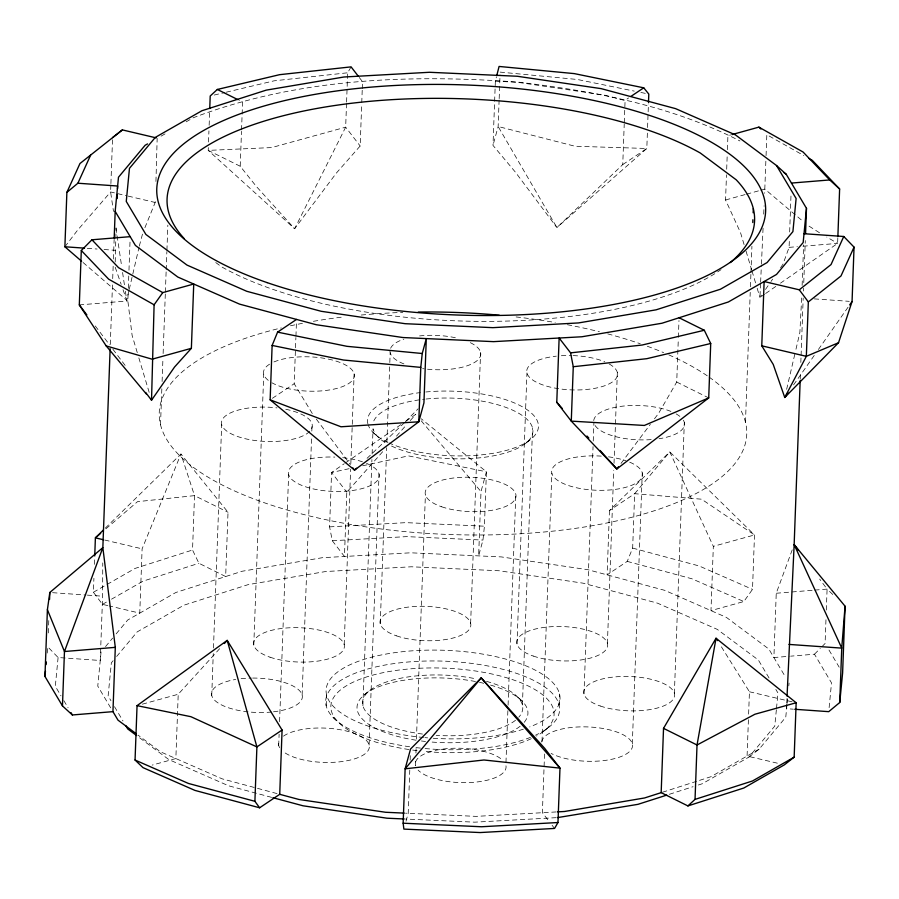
<?xml version="1.0" encoding="UTF-8"?>
<svg xmlns="http://www.w3.org/2000/svg" width="899" height="899" viewBox="0 0 899 899"><rect width="100%" height="100%" fill="white"/><g stroke="black" fill="none" stroke-linecap="round" stroke-linejoin="round"><path stroke-width="0.67" stroke-dasharray="4.5 3.37" d="M47.22 653.045L47.816 646.887L58.098 657.517L100.25 660.484L102.61 596.194L102.767 562.898M115.207 261.991L116.095 227.941M48.332 632.941L48.894 617.591M107.79 605.6L102.464 604.353L93.406 592.239L93.912 578.293M94.429 564.347L94.676 557.369M110.858 185.003L110.599 191.97L113.488 211.411M110.903 183.61L112.589 137.581M110.296 344.474L112.499 284.23M112.701 278.623L113.218 264.621M113.42 259.013L114.139 239.392M137.266 352.61L132.119 335.406L127.849 300.94L128.096 293.962M128.31 288.365L128.771 275.791M128.973 270.194L130.052 240.853M105.34 528.095L180.946 454.017L194.521 495.63L192.532 550.019L198.926 563.268L225.66 576.54L228.02 512.25L180.946 454.017L142.109 548.84L139.761 613.129L109.127 605.915M144.908 227.694L155.167 202.477L155.325 198.286M155.943 181.508L157.168 138.401M160.516 424.766L161.899 387.076M162.101 381.491L162.921 359.151M163.124 353.565L165.326 293.524M165.382 292.13L166.146 271.183M166.203 269.79L166.866 251.63M166.922 250.237L167.843 225.11M219.671 648.673L178.216 694.264L175.856 758.554L152.201 765.094M208.321 147.605L208.22 150.391L294.625 228.717L336.473 172.945L360.162 145.998L361.701 104.07M208.523 142.031L208.939 130.872M209.141 125.287L209.703 109.948M211.737 695.489L213.265 653.584M213.479 647.999L221.671 424.497M346.531 103.464L345.666 127.175L294.625 228.717L256.372 186.475L240.213 166.259L241.494 131.321M241.55 129.917L242.573 101.969L238.965 100.182M253.788 645.077L263.722 374.186M278.701 745.428L279.117 734.258M279.578 721.683L288.635 474.436M312.301 413.529L294.198 383.716L295.883 337.597M295.94 336.204L296.445 322.224M302.131 695.096L311.616 436.678M311.818 431.093L312.077 424.103M382.671 451.714L346.8 492.18L344.452 556.47L332.293 540.737L329.585 526.87L331.574 472.469L344.261 463.715M346.587 102.07L347.655 72.785L351.082 66.874M326.202 705.872L326.595 694.994M361.758 102.666L362.218 90.091M362.263 88.698L362.522 81.708L359.252 77.471M344.193 644.684L350.632 469.233M350.835 463.626L352.228 425.733M352.273 424.328L354.127 373.793M362.893 705.704L371.916 459.558M372.119 453.961L373.04 428.789A80.168 30.296 2.1 0 0 387.503 443.949M369.107 745.035L379.041 474.043M380.243 623.715L386.694 447.713M386.896 442.128L389.773 363.904M389.818 362.511L390.177 352.734M409.787 769.971L408.202 813.292L406.033 821.203M410.146 760.194L410.349 754.598M415.619 761.442L415.473 765.633A45.433 17.16 2.1 0 1 449.376 748.451A45.433 17.16 2.1 0 1 502.339 759.936M415.934 753.07L416.192 746.08M416.439 739.102L425.407 494.652M470.638 623.322L480.583 352.329M647.37 133.131L646.808 148.481L556.908 227.571L515.397 172.159L493 145.413L495.36 81.124L496.372 77.123M362.612 465.783L408.483 455.883L486.415 471.795L480.999 491.596L478.639 555.885L482.965 540.074L484.426 526.196L486.415 471.795L421.215 418.765M499.114 100.014L498.147 126.512L493 145.413M499.17 98.62L500.035 74.909M507.868 710.761L505.867 765.24A45.433 17.16 2.1 0 1 470.806 782.501A45.433 17.16 2.1 0 1 418.114 770.095M508.07 705.176L515.812 494.248M517.004 643.931L526.949 372.939M522.42 705.007L532.579 428.093M542.018 741.484L551.851 473.29M544.547 754.014L542.389 812.707L548.873 821.102M559.111 704.85L559.515 693.972M583.979 693.859L593.048 446.623M593.25 441.038L593.913 422.878M609.466 510.576L607.117 574.866L627.221 561.392L632.66 548.098L634.649 493.697L669.777 451.882L754.497 534.961L752.508 589.362L743.844 601.543L710.985 610.623L713.334 546.345L669.777 451.882L609.466 510.576L634.649 493.697L701.557 499.192L754.497 534.961L713.334 546.345M622.749 164.584L646.808 148.481L575.034 146.245L498.147 126.512L556.908 227.571L622.749 164.584L624.232 124.051M624.277 122.657L625.097 100.295M607.409 643.538L613.759 470.323M614.017 463.333L617.343 372.546M647.572 127.557L648.437 103.846M632.323 743.889L642.257 472.896M654.494 418.788L658.686 413.214L676.722 382.041L678.318 338.721M678.363 337.327L678.981 320.55M674.374 693.466L684.319 422.474M744.08 244.55L740.518 232.639L725.56 199.983L726.482 174.822M726.695 169.237L727.201 155.257M727.415 149.672L727.92 135.693L730.617 134.951M745.473 422.215L750.227 292.355M750.44 286.77L750.901 274.206M750.946 272.813L751.924 246.281M765.858 161.213L764.644 193.285M766.06 155.639L766.825 134.715L803.785 155.549M748.418 719.717L747.08 756.059L779.051 763.577M748.62 714.132L749.44 691.769L719.751 644.19M792.21 549.873L776.242 593.25L773.893 657.54L789.288 656.281M780.557 267.711L782.939 264.272L789.097 247.36L789.401 238.965M789.659 231.987L791.086 192.847M786.737 704.501L786.591 708.704L793.39 709.176M786.794 703.108L786.996 697.523M802.122 285.421L803.616 244.888M800.211 379.288L800.47 372.287M800.829 362.477L801.031 356.869M801.088 355.465L803.189 298.019M803.448 291.018L803.549 288.219M803.762 282.612L805.302 240.572M837.834 237.819L837.621 243.393L780.501 283.151M825.967 619.771L825.091 643.482L821.236 647.392M826.316 610.016L827.091 589.092L819.674 579.08M760.554 283.578L759.925 297.468L764.498 294.288M760.621 282.185L761.374 265.52M761.442 264.126L763.071 228.009M763.701 214.119L764.083 205.781M801.661 297.996L799.874 332.484L795.458 351.442M58.098 657.517L55.311 686.285L60.997 695.848M101.081 651.944L97.766 686.106L111.566 709.322M776.365 709.738L774.769 726.111L748.957 757.059L702.299 783.737L698.343 785.007M776.5 708.345L777.983 693.017L775.859 689.443M786.985 704.659L785.76 717.233L759.116 749.17L748.957 757.059M787.108 703.31L787.636 697.916M788.816 685.78L789.075 683.083M829.125 707.625L831.519 682.892L814.472 654.214L790.682 656.158M128.917 290.759L126.703 300.244L82.697 262.182M129.231 289.411L138.997 247.439M139.311 246.09L142.851 232.74M786.636 389.346L795.143 352.79M761.52 295.187L759.925 297.468L756.362 285.567M765.487 289.456L770.241 282.589M771.039 281.443L772.623 279.151M793.57 384.907L815.202 354.071M818.405 349.497L848.049 307.233M621.018 463.412L650.314 424.362M64.885 246.775L77.505 230.29L110.599 191.97L126.804 195.791M105.52 646.617L112.622 638.11M116.173 633.851L127.714 620.007L175.878 592.475L242.258 571.225L322.359 557.695L410.708 552.806L501.282 556.908L587.912 569.708L664.698 590.34L726.403 617.388L768.825 649.022L785.625 677.273M113.117 660.709L111.341 662.844L108.127 695.95L110.959 700.714M116.679 656.45L137.154 631.907L183.812 605.229L248.146 584.631L325.753 571.517L411.36 566.786L499.125 570.764L583.069 583.17L657.472 603.15L717.267 629.367L758.363 660.012L770.196 679.914M396.47 436.139L406.584 424.721M410.27 420.575L415.788 414.349L405.404 421.519M404.516 422.597L366.578 458.771M405.483 421.609L418.114 408.798M814.472 654.214L820.27 648.359M105.925 528.803L137.525 501.653L194.521 495.63L228.02 512.25M525.668 443.342L530.702 439.386M364.769 694.41L369.804 690.454M543.985 731.067L549.019 727.122M765.645 293.49L775.927 286.343M345.418 462.918L400.785 424.699M495.36 81.124L518.352 82.405L604.993 95.204L624.771 100.519L628.592 97.957M272.419 398.291L294.198 383.716M161.101 136.142L167.068 132.737M186.127 121.837L193.285 117.747C296.692 78.314 409.416 74.021 518.689 82.18C594.733 91.215 671.272 105.666 739.956 140.974M93.406 592.239L135.075 568.415L192.532 550.019M102.464 604.353L108.15 601.094M111.51 599.184L143.02 581.159L198.926 563.268M759.116 749.17L710.963 776.702L697.86 780.905M662.484 792.233L696.545 781.321M669.35 794.289L693.073 786.692M725.56 199.983L745.204 194.544M746.507 194.184L759.599 190.566M760.902 190.206L764.835 189.116L803.391 221.66M142.357 704.175L178.216 694.264M214.209 95.047L224.862 92.518M226.2 92.204L274.139 80.82L347.655 72.785M349.115 468.694L331.574 472.469L346.8 492.18M79.314 304.907L127.849 300.94M789.097 247.36L797.413 246.674M802.964 246.225L837.621 243.393L826.743 237.01M776.242 593.25L813.348 590.216M814.719 590.104L827.091 589.092L833.081 594.79M329.585 526.87L406.033 522.645L484.426 526.196M332.293 540.737L406.685 536.624L482.965 540.074M556.2 811.943L476.133 816.371L405.539 813.179M556.211 817.674L474.751 822.169L405.573 819.045M814.258 298.884L849.252 301.334M87.282 248.338L97.081 249.023M104.07 249.517L115.274 250.304M52.591 592.688L85.933 595.026M87.327 595.127L102.61 596.194M500.136 72.111L577.484 79.494L634.267 91.114M640.875 92.462L646.156 93.541M128.152 196.106L155.167 202.477M104.745 540.041L142.109 548.84M749.44 691.769L792.154 701.827M632.66 548.098L699.107 565.954L752.508 589.362M627.221 561.392L691.882 578.765L743.844 601.543M277.049 793.592L222.132 778.837L160.427 751.789L138.098 735.146M271.61 797.357L228.638 785.805L168.855 759.599L137.749 736.405M676.722 382.041L708.715 397.909M240.213 166.259L208.22 150.391L271.689 147.571L345.666 127.175L360.162 145.998M819.495 232.762L807.684 225.278M215.76 262.542L221.379 266.722A293.951 111.071 2.1 0 0 721.02 269.644M372.894 432.25L377.715 436.644M517.757 697.152L522.577 701.546M333.023 717.346L337.844 721.74M421.215 420.788L480.999 491.596M552.11 825.293L554.548 828.44M95.272 325.966L109.543 344.811M112.903 349.25L126.343 366.983M316.347 419.159L350.396 464.592M828.99 650.033L839.183 667.182M114.499 706.67L122.994 720.953M63.84 700.624L68.099 707.794M115.184 267.194L121.174 284.376M123.017 289.669L126.703 300.244L125.264 290.523M746.058 251.169L751.609 269.689M752.002 271.015L755.969 284.241M138.851 357.903L149.549 393.627M115.971 228.065L121.747 266.924M122.579 272.476L124.433 284.972M285.77 409.281A45.433 17.16 2.1 0 1 295.625 438.498A45.433 17.16 2.1 0 1 222.671 426.834A45.433 17.16 2.1 0 1 277.016 407.888M273.937 361.949A45.433 17.16 2.1 0 1 340.8 362.769A45.433 17.16 2.1 0 1 338.361 387.997A45.433 17.16 2.1 0 1 271.925 382.783M268.262 380.356A45.433 17.16 2.1 0 1 271.554 363.061M470.323 342.665A45.433 17.16 2.1 0 1 473.335 363.151A45.433 17.16 2.1 0 1 422.665 368.624M403.921 363.926A45.433 17.16 2.1 0 1 390.211 349.363M390.616 348.261A45.433 17.16 2.1 0 1 403.853 339.181M419.552 335.934A45.433 17.16 2.1 0 1 458.22 338.406M609.151 363.949A45.433 17.16 2.1 0 1 595.127 388.278A45.433 17.16 2.1 0 1 531.129 378.816A45.433 17.16 2.1 0 1 556.312 356.15M561.358 355.723A45.433 17.16 2.1 0 1 571.809 355.554M573.135 355.599A45.433 17.16 2.1 0 1 604.813 361.836M426.182 399.01A80.168 30.296 2.1 0 1 525.083 417.619A80.168 30.296 2.1 0 1 494.956 455.535A80.168 30.296 2.1 0 1 389.582 445.061M373.804 420.901A80.168 30.296 2.1 0 1 424.879 399.156M486.494 681.363A80.168 30.296 2.1 0 1 518.779 717.2M515.509 720.268A80.168 30.296 2.1 0 1 436.217 735.371M422.485 734.056A80.168 30.296 2.1 0 1 367.174 692.826A80.168 30.296 2.1 0 1 475.998 678.846M629.727 462.187A45.433 17.16 2.1 0 1 617.444 489.078A45.433 17.16 2.1 0 1 552.256 474.481A45.433 17.16 2.1 0 1 603.33 456.276M608.488 456.827A45.433 17.16 2.1 0 1 625.996 460.771M683.375 420.226A45.433 17.16 2.1 0 1 659.034 438.734M651.191 439.611A45.433 17.16 2.1 0 1 594.857 425.126M593.745 420.62A45.433 17.16 2.1 0 1 622.883 406.123A45.433 17.16 2.1 0 1 671.789 411.776M676.115 413.888A45.433 17.16 2.1 0 1 681.667 418.024M366.511 463.345A45.433 17.16 2.1 0 1 355.79 489.966A45.433 17.16 2.1 0 1 289.748 476.964A45.433 17.16 2.1 0 1 334.833 457.097M342.699 457.67A45.433 17.16 2.1 0 1 362.78 461.917M423.564 737.495A117.05 44.22 2.1 0 1 333.462 675.565A117.05 44.22 2.1 0 1 503.912 658.607A117.05 44.22 2.1 0 1 529.68 726.943M523.353 729.179A117.05 44.22 2.1 0 1 433.194 738.259M427.654 737.865A117.05 44.22 2.1 0 1 424.924 737.63M409.618 746.766A117.05 44.22 2.1 0 1 335.316 684.397A117.05 44.22 2.1 0 1 501.934 669.07A117.05 44.22 2.1 0 1 535.501 735.191M530.477 737.349A117.05 44.22 2.1 0 1 423.159 748.384M420.44 748.103A117.05 44.22 2.1 0 1 415.012 747.485M541.749 742.023A45.433 17.16 2.1 0 1 601.813 728.291A45.433 17.16 2.1 0 1 623.996 755.261A45.433 17.16 2.1 0 1 551.109 753.418M283.477 736.146A45.433 17.16 2.1 0 1 352.633 732.831A45.433 17.16 2.1 0 1 352.217 759.554A45.433 17.16 2.1 0 1 283.23 751.586M279.645 747.676A45.433 17.16 2.1 0 1 279.139 740.967M252.653 678.06A45.433 17.16 2.1 0 1 301.187 692.848A45.433 17.16 2.1 0 1 272.768 711.884M271.532 712.019A45.433 17.16 2.1 0 1 249.371 711.997M248.079 711.862A45.433 17.16 2.1 0 1 212.007 696.365A45.433 17.16 2.1 0 1 235.684 679.453M241.101 678.7A45.433 17.16 2.1 0 1 251.349 678.071M425.811 391.986A85.517 32.308 2.1 0 1 529.646 411.607A85.517 32.308 2.1 0 1 500.721 451.804A85.517 32.308 2.1 0 1 389.132 442.971M387.907 442.398A85.517 32.308 2.1 0 1 368.264 425.07M367.905 423.867A85.517 32.308 2.1 0 1 420.44 392.571M490.573 685.094A85.517 32.308 2.1 0 1 524.162 722.38M520.184 726.201A85.517 32.308 2.1 0 1 429.598 741.866M425.508 741.461A85.517 32.308 2.1 0 1 421.417 740.978M416.012 740.214A85.517 32.308 2.1 0 1 362.859 696.051A85.517 32.308 2.1 0 1 478.043 682.026M479.482 682.33A85.517 32.308 2.1 0 1 483.729 683.285M408.989 749.541A111.701 42.208 2.1 0 1 339.361 690.881A111.701 42.208 2.1 0 1 494.203 674.508A111.701 42.208 2.1 0 1 536.445 736.056M531.275 738.686A111.701 42.208 2.1 0 1 423.867 751.362M417.08 750.631A111.701 42.208 2.1 0 1 410.326 749.732M709.142 377.119A293.951 111.071 2.1 0 1 606.353 523.094A293.951 111.071 2.1 0 1 208.332 477.324A293.951 111.071 2.1 0 1 281.308 327.91M290.489 325.798A293.951 111.071 2.1 0 1 302.435 323.325M313.403 321.314A293.951 111.071 2.1 0 1 343.294 316.954M361.241 315.032A293.951 111.071 2.1 0 1 402.808 312.414M516.116 316.942A293.951 111.071 2.1 0 1 555.222 322.516M567.359 324.719A293.951 111.071 2.1 0 1 599.419 331.753M607.713 333.877A293.951 111.071 2.1 0 1 640.234 343.744M647.314 346.25A293.951 111.071 2.1 0 1 663.631 352.644M668.822 354.88A293.951 111.071 2.1 0 1 707.951 376.288M441.667 506.778A45.433 17.16 2.1 0 0 515.374 498.72A45.433 17.16 2.1 0 0 454.782 477.852A45.433 17.16 2.1 0 0 441.667 506.778M600.24 705.996A45.433 17.16 2.1 0 0 673.947 697.939A45.433 17.16 2.1 0 0 613.343 677.071A45.433 17.16 2.1 0 0 600.24 705.996M533.276 656.056A45.433 17.16 2.1 0 0 606.982 647.999A45.433 17.16 2.1 0 0 546.378 627.131A45.433 17.16 2.1 0 0 533.276 656.056M396.504 635.851A45.433 17.16 2.1 0 0 470.211 627.794A45.433 17.16 2.1 0 0 409.607 606.926A45.433 17.16 2.1 0 0 396.504 635.851M270.06 657.203A45.433 17.16 2.1 0 0 343.766 649.145A45.433 17.16 2.1 0 0 283.163 628.289A45.433 17.16 2.1 0 0 270.06 657.203"/><path stroke-width="1.35" d="M151.526 400.235L154.1 304.795L162.764 292.602L193.734 284.028L191.375 348.318L174.541 367.039L151.526 400.235L145.649 392.481M135.873 733.472L118.005 720.155L112.948 711.648L72.358 714.963L62.469 705.917L44.95 676.441L47.4 609.691L49.816 592.486L102.846 547.637L110.139 348.688M49.557 599.464L49.816 592.486M81.652 261.272L64.885 246.775L66.874 192.375L79.955 163.528L122.376 129.905L156.179 137.873M62.469 705.917L64.458 651.517L102.846 547.637L115.308 647.359L112.948 711.648M146.335 394.009L106.206 345.935L79.314 304.907L81.303 250.506L91.934 239.786L130.198 236.662M94.732 555.975L95.395 537.849L103.351 530.05M114.195 237.999L115.173 211.377L118.488 177.215L145.121 145.278L147.537 143.907M117.173 198.589L117.32 194.398M117.533 188.812L117.634 186.014L77.887 183.227L66.874 192.375M135.052 760.037L137.053 705.648L227.211 640.38L282.084 730.033L279.724 794.311L259.62 807.785L194.959 790.412L142.997 767.634L135.052 760.037L188.453 783.456L254.9 801.301L259.62 807.785M209.748 108.554L210.209 96.002L217.333 89.462L279.544 74.684L351.082 66.874L358.443 76.404M254.9 801.301L256.9 746.912L227.211 640.38L224.39 643.493M270.138 399.819L341.002 426.778L418.788 421.788L420.788 367.388L422.238 353.509L426.295 338.597L423.935 402.887L418.788 421.788L354.543 470.132L270.138 399.819L272.127 345.43L277.577 332.136L296.546 319.426M403.145 823.203L405.134 768.814L410.551 749.013L481.212 677.913L544.749 748.429L559.976 768.139L557.976 822.529L554.548 828.44L480.145 832.553L403.876 829.103L403.145 823.203L481.527 826.754L557.976 822.529M708.715 397.909L644.336 425.452L571.281 421.125L556.773 402.303L559.133 338.024L570.573 352.858L573.27 366.725L571.281 421.125L616.838 468.986L708.715 397.909L710.716 343.508L704.31 330.27L679.082 317.763M648.494 102.452L648.797 94.08L643.74 87.821L574.337 73.617L499.08 66.447L496.709 75.786M661.17 792.648L663.529 728.359L716.042 638.245L796.154 702.76L794.165 757.16L784.378 764.835L743.821 788.018L687.915 805.92L661.17 792.648L644.572 797.964L564.482 811.494L557.571 811.876M687.915 805.92L695.039 799.38L697.028 744.99L716.042 638.245L717.526 640.627M752.789 222.547L752.89 219.749M753.148 212.771L753.306 208.579M761.768 345.823L764.128 281.533L799.278 289.815L808.336 301.929L806.336 356.33L784.748 397.47L773.23 364.421L761.768 345.823L806.336 356.33L838.531 342.733L852.061 301.525L854.05 247.135L843.756 236.493L804.021 233.718M787.052 696.118L794.154 544.614L800.166 380.693M805.56 233.571L806.482 208.354L786.232 174.294L776.5 165.506L735.393 134.861L675.61 108.644L601.206 88.653L517.262 76.258L429.497 72.28L343.89 77.011L266.273 90.125L201.949 110.723L155.291 137.401L129.467 168.338L126.265 201.432L145.874 234.437L186.981 265.081L246.775 291.298L321.179 311.29L405.123 323.696L492.888 327.663L578.495 322.932L656.101 309.829L720.436 289.231L767.094 262.553L792.907 231.605L796.121 198.51L776.5 165.506M837.879 236.415L839.621 188.992L812.269 160.325L808.639 158.28M794.75 709.277L828.732 711.66L839.745 702.512L841.745 648.123L845.06 606.196L794.154 544.614L841.745 648.123L788.951 644.414M845.06 606.196L842.61 672.958L839.745 702.512M44.95 676.441L45.456 671.193M46.096 664.619L46.355 661.99M806.482 208.354L803.167 242.516L776.522 274.442L728.37 301.974L661.979 323.235L581.889 336.765L493.54 341.642L402.966 337.541L316.324 324.741L239.539 304.12L177.833 277.061L135.412 245.427L115.173 211.377M77.887 183.227L90.608 155.167M843.756 236.493L831.036 264.564L799.278 289.815M854.05 247.135L840.981 275.982L808.336 301.929M787.951 392.897L784.748 397.47L838.531 342.733M849.656 304.952L852.061 301.525M618.512 466.761L616.838 468.986L600.049 450.444M356.555 468.244L354.543 470.132L352.891 467.918M100.666 533.321L95.395 537.849L103.407 539.726M112.589 137.581L122.376 129.905M630.929 96.395L643.74 87.821M282.084 730.033L256.9 746.912L190.903 716.694L137.053 705.648M794.165 757.16L752.485 780.984L695.039 799.38M666.721 795.132L637.964 804.335L557.594 817.596M796.154 702.76L754.935 714.233L697.028 744.99L663.529 728.359M731.966 134.58L758.891 127.13L803.11 152.043L829.721 179.946L839.621 188.992M191.375 348.318L152.111 359.184L106.206 345.935M704.31 330.27L642.1 345.036L570.573 352.858M710.716 343.508L646.786 358.69L573.27 366.725M791.446 183.07L829.721 179.946M115.308 647.359L64.458 651.517L47.4 609.691M404.202 813.112L385.559 812.269L298.918 799.469L279.724 794.311M404.247 818.978L386.986 818.202L303.042 805.796L272.948 797.716M64.885 246.775L84.484 248.146M422.238 353.509L346.98 346.329L277.577 332.136M420.788 367.388L343.452 360.016L272.127 345.43M217.333 89.462L237.763 99.587M162.764 292.602L118.544 267.677L91.934 239.786M154.1 304.795L108.655 279.173L81.303 250.506M784.007 172.63L786.232 174.294M136.637 735.573L127.748 728.943L125.714 725.527M758.891 127.13L760.88 129.018M586.98 436.015L588.845 438.071M556.773 402.303L562.223 408.416M79.314 304.907L86.866 314.886M794.154 544.614L798.267 550.177M70.942 712.581L72.358 714.963M730.348 262.564A293.951 111.071 2.1 0 0 736.169 179.766L700.276 152.999A293.951 111.071 2.1 0 0 324.73 107.093A293.951 111.071 2.1 0 0 184.385 238.797M418.293 312.043A293.951 111.071 2.1 0 1 499.226 315.201M481.212 677.913L405.134 768.814L483.977 759.992L559.976 768.139L481.212 677.913M267.138 282.623A304.637 115.106 2.1 0 0 761.397 228.604A304.637 115.106 2.1 0 0 355.026 88.698A304.637 115.106 2.1 0 0 267.138 282.623"/></g></svg>
